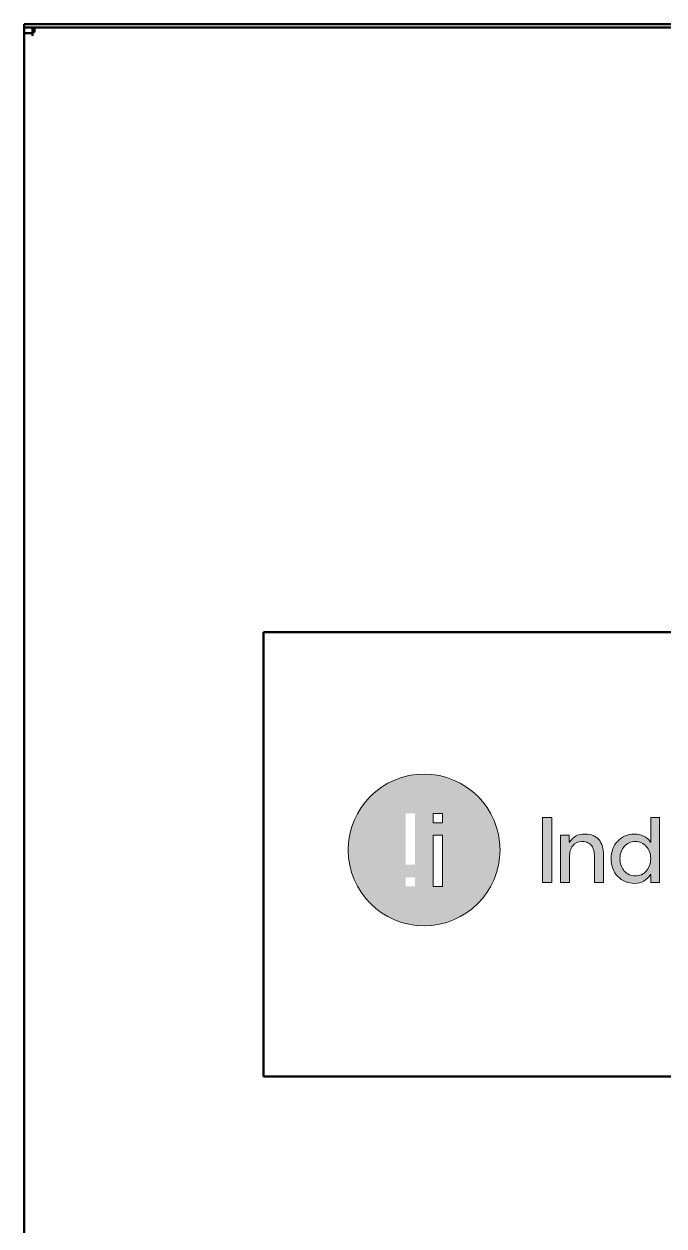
# Model space of a CAD drawing. Header units: millimetres. Extents: x 0 to 96, y -13 to 160.
# Drawn here: x 0 to 23.05, y 116.66 to 160 of the extents above; entities that cross this region are included whole.
import ezdxf

# ---------------------------------------------------------------- set-up
doc = ezdxf.new("R2010")
doc.units = ezdxf.units.MM
doc.layers.add('Visible (ANSI)', color=7, linetype='Continuous', lineweight=50)

msp = doc.modelspace()

# ---------------------------------------------------------------- hatches: boundary and pattern name
at = {"linetype": 'ByBlock', "lineweight": 18}
h = msp.add_hatch(color=0, dxfattribs=at)
h.dxf.hatch_style = 1
edge = h.paths.add_edge_path()
edge.add_spline(control_points=[(14.412, 132.953), (12.902, 132.953), (11.678, 131.729), (11.678, 130.218), (11.678, 128.708), (12.902, 127.484), (14.412, 127.484), (15.923, 127.484), (17.147, 128.708), (17.147, 130.218), (17.147, 131.729), (15.923, 132.953), (14.412, 132.953)], knot_values=[0, 0, 0, 0, 1, 1, 1, 2, 2, 2, 3, 3, 3, 4, 4, 4, 4], degree=3, periodic=0)
h.paths.add_polyline_path([(15.075, 131.201), (14.743, 131.201), (14.743, 131.533), (15.075, 131.533)], flags=16)
h.paths.add_polyline_path([(15.075, 128.903), (14.743, 128.903), (14.743, 130.755), (15.075, 130.755)], flags=16)
h.paths.add_polyline_path([(14.082, 129.682), (13.751, 129.682), (13.751, 131.533), (14.082, 131.533)], flags=16)
h.paths.add_polyline_path([(14.082, 128.903), (13.751, 128.903), (13.751, 129.235), (14.082, 129.235)], flags=16)
h = msp.add_hatch(color=0, dxfattribs=at)
h.dxf.hatch_style = 1
h.paths.add_polyline_path([(19.014, 131.388), (18.683, 131.388), (18.683, 129.049), (19.014, 129.049)])
h = msp.add_hatch(color=0, dxfattribs=at)
h.dxf.hatch_style = 1
edge = h.paths.add_edge_path()
edge.add_spline(control_points=[(22.899, 129.048), (22.899, 129.048), (22.899, 131.388), (22.899, 131.388)], knot_values=[16, 16, 16, 16, 17, 17, 17, 17], degree=3, periodic=0)
edge.add_spline(control_points=[(22.899, 131.388), (22.899, 131.388), (22.576, 131.388), (22.576, 131.388)], knot_values=[15.00001, 15.00001, 15.00001, 15.00001, 16, 16, 16, 16], degree=3, periodic=0)
edge.add_spline(control_points=[(22.576, 131.388), (22.576, 131.388), (22.576, 130.647), (22.576, 130.517)], knot_values=[14.088223, 14.088223, 14.088223, 14.088223, 14.99999, 14.99999, 14.99999, 14.99999], degree=3, periodic=0)
edge.add_spline(control_points=[(22.576, 130.517), (22.576, 130.504), (22.576, 130.497), (22.576, 130.497)], knot_values=[14.00001, 14.00001, 14.00001, 14.00001, 14.088223, 14.088223, 14.088223, 14.088223], degree=3, periodic=0)
edge.add_line((22.576, 130.497), (22.567, 130.497))
edge.add_spline(control_points=[(22.567, 130.497), (22.504, 130.595), (22.423, 130.668), (22.321, 130.717)], knot_values=[12, 12, 12, 12, 13, 13, 13, 13], degree=3, periodic=0)
edge.add_spline(control_points=[(22.321, 130.717), (22.221, 130.766), (22.11, 130.79), (21.989, 130.79)], knot_values=[11, 11, 11, 11, 12, 12, 12, 12], degree=3, periodic=0)
edge.add_spline(control_points=[(21.989, 130.79), (21.869, 130.79), (21.758, 130.768), (21.655, 130.724)], knot_values=[10, 10, 10, 10, 11, 11, 11, 11], degree=3, periodic=0)
edge.add_spline(control_points=[(21.655, 130.724), (21.552, 130.679), (21.463, 130.618), (21.389, 130.539)], knot_values=[9, 9, 9, 9, 10, 10, 10, 10], degree=3, periodic=0)
edge.add_spline(control_points=[(21.389, 130.539), (21.313, 130.462), (21.255, 130.369), (21.211, 130.261)], knot_values=[8, 8, 8, 8, 9, 9, 9, 9], degree=3, periodic=0)
edge.add_spline(control_points=[(21.211, 130.261), (21.168, 130.152), (21.147, 130.033), (21.147, 129.902)], knot_values=[7, 7, 7, 7, 8, 8, 8, 8], degree=3, periodic=0)
edge.add_spline(control_points=[(21.147, 129.902), (21.147, 129.773), (21.168, 129.653), (21.211, 129.544)], knot_values=[6, 6, 6, 6, 7, 7, 7, 7], degree=3, periodic=0)
edge.add_spline(control_points=[(21.211, 129.544), (21.255, 129.434), (21.314, 129.34), (21.39, 129.263)], knot_values=[5, 5, 5, 5, 6, 6, 6, 6], degree=3, periodic=0)
edge.add_spline(control_points=[(21.39, 129.263), (21.466, 129.184), (21.555, 129.123), (21.658, 129.078)], knot_values=[4, 4, 4, 4, 5, 5, 5, 5], degree=3, periodic=0)
edge.add_spline(control_points=[(21.658, 129.078), (21.761, 129.034), (21.872, 129.012), (21.992, 129.012)], knot_values=[3, 3, 3, 3, 4, 4, 4, 4], degree=3, periodic=0)
edge.add_spline(control_points=[(21.992, 129.012), (22.122, 129.012), (22.233, 129.039), (22.326, 129.093)], knot_values=[2, 2, 2, 2, 3, 3, 3, 3], degree=3, periodic=0)
edge.add_spline(control_points=[(22.326, 129.093), (22.419, 129.147), (22.5, 129.229), (22.571, 129.337)], knot_values=[1, 1, 1, 1, 2, 2, 2, 2], degree=3, periodic=0)
edge.add_line((22.571, 129.337), (22.579, 129.337))
edge.add_line((22.579, 129.337), (22.579, 129.195))
edge.add_spline(control_points=[(22.579, 129.258), (22.579, 129.173), (22.579, 129.048), (22.579, 129.048)], knot_values=[18.000018, 18.000018, 18.000018, 18.000018, 18.65736, 18.65736, 18.65736, 18.65736], degree=3, periodic=0)
edge.add_spline(control_points=[(22.579, 129.048), (22.579, 129.048), (22.899, 129.048), (22.899, 129.048)], knot_values=[17, 17, 17, 17, 17.999982, 17.999982, 17.999982, 17.999982], degree=3, periodic=0)
edge = h.paths.add_edge_path(flags=16)
edge.add_spline(control_points=[(22.535, 130.152), (22.562, 130.076), (22.576, 129.993), (22.576, 129.902), (22.576, 129.811), (22.562, 129.729), (22.535, 129.653)], knot_values=[3, 3, 3, 3, 4, 4, 4, 5, 5, 5, 5], degree=3, periodic=0)
edge.add_spline(control_points=[(22.535, 129.653), (22.506, 129.576), (22.467, 129.511), (22.417, 129.456)], knot_values=[2, 2, 2, 2, 3, 3, 3, 3], degree=3, periodic=0)
edge.add_spline(control_points=[(22.417, 129.456), (22.368, 129.4), (22.309, 129.357), (22.241, 129.326)], knot_values=[1, 1, 1, 1, 2, 2, 2, 2], degree=3, periodic=0)
edge.add_spline(control_points=[(22.241, 129.326), (22.174, 129.294), (22.101, 129.279), (22.021, 129.279)], knot_values=[0, 0, 0, 0, 1, 1, 1, 1], degree=3, periodic=0)
edge.add_spline(control_points=[(22.021, 129.279), (21.942, 129.279), (21.87, 129.294), (21.801, 129.326)], knot_values=[15, 15, 15, 15, 16, 16, 16, 16], degree=3, periodic=0)
edge.add_spline(control_points=[(21.801, 129.326), (21.733, 129.357), (21.674, 129.4), (21.626, 129.456)], knot_values=[14, 14, 14, 14, 15, 15, 15, 15], degree=3, periodic=0)
edge.add_spline(control_points=[(21.626, 129.456), (21.577, 129.511), (21.538, 129.576), (21.51, 129.653)], knot_values=[13, 13, 13, 13, 14, 14, 14, 14], degree=3, periodic=0)
edge.add_spline(control_points=[(21.51, 129.653), (21.483, 129.729), (21.468, 129.811), (21.468, 129.902), (21.468, 129.993), (21.483, 130.076), (21.51, 130.152)], knot_values=[11, 11, 11, 11, 12, 12, 12, 13, 13, 13, 13], degree=3, periodic=0)
edge.add_spline(control_points=[(21.51, 130.152), (21.538, 130.226), (21.577, 130.291), (21.626, 130.346)], knot_values=[10, 10, 10, 10, 11, 11, 11, 11], degree=3, periodic=0)
edge.add_spline(control_points=[(21.626, 130.346), (21.674, 130.402), (21.733, 130.444), (21.801, 130.474)], knot_values=[9, 9, 9, 9, 10, 10, 10, 10], degree=3, periodic=0)
edge.add_spline(control_points=[(21.801, 130.474), (21.87, 130.506), (21.942, 130.52), (22.021, 130.52)], knot_values=[8, 8, 8, 8, 9, 9, 9, 9], degree=3, periodic=0)
edge.add_spline(control_points=[(22.021, 130.52), (22.101, 130.52), (22.174, 130.506), (22.241, 130.474)], knot_values=[7, 7, 7, 7, 8, 8, 8, 8], degree=3, periodic=0)
edge.add_spline(control_points=[(22.241, 130.474), (22.309, 130.444), (22.368, 130.402), (22.417, 130.346)], knot_values=[6, 6, 6, 6, 7, 7, 7, 7], degree=3, periodic=0)
edge.add_spline(control_points=[(22.417, 130.346), (22.467, 130.291), (22.506, 130.226), (22.535, 130.152)], knot_values=[5, 5, 5, 5, 6, 6, 6, 6], degree=3, periodic=0)
h = msp.add_hatch(color=0, dxfattribs=at)
h.dxf.hatch_style = 1
edge = h.paths.add_edge_path()
edge.add_spline(control_points=[(19.651, 129.663), (19.651, 129.821), (19.651, 129.948), (19.651, 129.948), (19.651, 130.128), (19.69, 130.268), (19.766, 130.369)], knot_values=[17, 17, 17, 17, 17.375023, 17.375023, 17.375023, 18.375023, 18.375023, 18.375023, 18.375023], degree=3, periodic=0)
edge.add_spline(control_points=[(19.766, 130.369), (19.843, 130.47), (19.958, 130.52), (20.113, 130.52)], knot_values=[16, 16, 16, 16, 17, 17, 17, 17], degree=3, periodic=0)
edge.add_spline(control_points=[(20.113, 130.52), (20.193, 130.52), (20.261, 130.506), (20.315, 130.478)], knot_values=[15, 15, 15, 15, 16, 16, 16, 16], degree=3, periodic=0)
edge.add_spline(control_points=[(20.315, 130.478), (20.371, 130.45), (20.416, 130.411), (20.451, 130.363)], knot_values=[14, 14, 14, 14, 15, 15, 15, 15], degree=3, periodic=0)
edge.add_spline(control_points=[(20.451, 130.363), (20.486, 130.314), (20.511, 130.257), (20.527, 130.192)], knot_values=[13, 13, 13, 13, 14, 14, 14, 14], degree=3, periodic=0)
edge.add_spline(control_points=[(20.527, 130.192), (20.543, 130.127), (20.551, 130.057), (20.551, 129.984)], knot_values=[12, 12, 12, 12, 13, 13, 13, 13], degree=3, periodic=0)
edge.add_spline(control_points=[(20.551, 129.984), (20.551, 129.984), (20.551, 129.048), (20.551, 129.048), (20.551, 129.048), (20.551, 129.048), (20.551, 129.048)], knot_values=[10.99999, 10.99999, 10.99999, 10.99999, 11.99999, 11.99999, 11.99999, 12, 12, 12, 12], degree=3, periodic=0)
edge.add_spline(control_points=[(20.551, 129.048), (20.551, 129.048), (20.873, 129.048), (20.873, 129.048)], knot_values=[10.00001, 10.00001, 10.00001, 10.00001, 10.99999, 10.99999, 10.99999, 10.99999], degree=3, periodic=0)
edge.add_spline(control_points=[(20.873, 129.048), (20.873, 129.048), (20.873, 130.049), (20.873, 130.049)], knot_values=[9.00001, 9.00001, 9.00001, 9.00001, 9.99999, 9.99999, 9.99999, 9.99999], degree=3, periodic=0)
edge.add_spline(control_points=[(20.873, 130.049), (20.873, 130.155), (20.86, 130.254), (20.834, 130.345)], knot_values=[8, 8, 8, 8, 9, 9, 9, 9], degree=3, periodic=0)
edge.add_spline(control_points=[(20.834, 130.345), (20.808, 130.435), (20.768, 130.514), (20.714, 130.58)], knot_values=[7, 7, 7, 7, 8, 8, 8, 8], degree=3, periodic=0)
edge.add_spline(control_points=[(20.714, 130.58), (20.66, 130.646), (20.591, 130.697), (20.508, 130.735)], knot_values=[6, 6, 6, 6, 7, 7, 7, 7], degree=3, periodic=0)
edge.add_spline(control_points=[(20.508, 130.735), (20.424, 130.771), (20.326, 130.79), (20.213, 130.79)], knot_values=[5, 5, 5, 5, 6, 6, 6, 6], degree=3, periodic=0)
edge.add_spline(control_points=[(20.213, 130.79), (20.075, 130.79), (19.961, 130.764), (19.872, 130.712)], knot_values=[4, 4, 4, 4, 5, 5, 5, 5], degree=3, periodic=0)
edge.add_spline(control_points=[(19.872, 130.712), (19.783, 130.66), (19.711, 130.589), (19.654, 130.498)], knot_values=[3, 3, 3, 3, 4, 4, 4, 4], degree=3, periodic=0)
edge.add_spline(control_points=[(19.644, 130.498), (19.644, 130.498), (19.644, 130.755), (19.644, 130.755), (19.644, 130.755), (19.644, 130.755), (19.644, 130.755)], knot_values=[0.99999, 0.99999, 0.99999, 0.99999, 1.99998, 1.99998, 1.99998, 1.99999, 1.99999, 1.99999, 1.99999], degree=3, periodic=0)
edge.add_spline(control_points=[(19.644, 130.755), (19.644, 130.755), (19.329, 130.755), (19.329, 130.755)], knot_values=[0.00001, 0.00001, 0.00001, 0.00001, 0.99999, 0.99999, 0.99999, 0.99999], degree=3, periodic=0)
edge.add_spline(control_points=[(19.329, 130.755), (19.329, 130.755), (19.329, 130.514), (19.329, 130.214)], knot_values=[20.624977, 20.624977, 20.624977, 20.624977, 21, 21, 21, 21], degree=3, periodic=0)
edge.add_spline(control_points=[(19.329, 130.214), (19.329, 129.915), (19.329, 129.555), (19.329, 129.315)], knot_values=[20.249985, 20.249985, 20.249985, 20.249985, 20.624977, 20.624977, 20.624977, 20.624977], degree=3, periodic=0)
edge.add_spline(control_points=[(19.329, 129.315), (19.329, 129.255), (19.329, 129.202), (19.329, 129.16)], knot_values=[20.156237, 20.156237, 20.156237, 20.156237, 20.249985, 20.249985, 20.249985, 20.249985], degree=3, periodic=0)
edge.add_spline(control_points=[(19.329, 129.16), (19.329, 129.118), (19.329, 129.086), (19.329, 129.067)], knot_values=[20.062489, 20.062489, 20.062489, 20.062489, 20.156237, 20.156237, 20.156237, 20.156237], degree=3, periodic=0)
edge.add_spline(control_points=[(19.329, 129.048), (19.329, 129.048), (19.329, 129.048), (19.329, 129.048), (19.329, 129.048), (19.329, 129.048), (19.329, 129.048)], knot_values=[19.998037, 19.998037, 19.998037, 19.998037, 20.000468, 20.000468, 20.000468, 20.002431, 20.002431, 20.002431, 20.002431], degree=3, periodic=0)
edge.add_spline(control_points=[(19.343, 129.048), (19.356, 129.048), (19.378, 129.048), (19.404, 129.048)], knot_values=[19.687496, 19.687496, 19.687496, 19.687496, 19.874992, 19.874992, 19.874992, 19.874992], degree=3, periodic=0)
edge.add_spline(control_points=[(19.404, 129.048), (19.43, 129.048), (19.46, 129.048), (19.49, 129.048)], knot_values=[19.5, 19.5, 19.5, 19.5, 19.687496, 19.687496, 19.687496, 19.687496], degree=3, periodic=0)
edge.add_spline(control_points=[(19.49, 129.048), (19.52, 129.048), (19.55, 129.048), (19.576, 129.048)], knot_values=[19.312504, 19.312504, 19.312504, 19.312504, 19.5, 19.5, 19.5, 19.5], degree=3, periodic=0)
edge.add_spline(control_points=[(19.576, 129.048), (19.602, 129.048), (19.624, 129.048), (19.637, 129.048)], knot_values=[19.125007, 19.125007, 19.125007, 19.125007, 19.312504, 19.312504, 19.312504, 19.312504], degree=3, periodic=0)
edge.add_spline(control_points=[(19.651, 129.048), (19.651, 129.048), (19.651, 129.048), (19.651, 129.048), (19.651, 129.048), (19.651, 129.048), (19.651, 129.048)], knot_values=[18.999033, 18.999033, 18.999033, 18.999033, 19.003926, 19.003926, 19.003926, 19.004893, 19.004893, 19.004893, 19.004893], degree=3, periodic=0)
edge.add_spline(control_points=[(19.651, 129.058), (19.651, 129.068), (19.651, 129.085), (19.651, 129.107)], knot_values=[18.843763, 18.843763, 18.843763, 18.843763, 18.937511, 18.937511, 18.937511, 18.937511], degree=3, periodic=0)
edge.add_spline(control_points=[(19.651, 129.107), (19.651, 129.129), (19.651, 129.157), (19.651, 129.189)], knot_values=[18.750015, 18.750015, 18.750015, 18.750015, 18.843763, 18.843763, 18.843763, 18.843763], degree=3, periodic=0)
edge.add_spline(control_points=[(19.651, 129.189), (19.651, 129.315), (19.651, 129.505), (19.651, 129.663)], knot_values=[18.375023, 18.375023, 18.375023, 18.375023, 18.750015, 18.750015, 18.750015, 18.750015], degree=3, periodic=0)

# ---------------------------------------------------------------- linework, layer by layer
at = {"color": 0, "linetype": 'ByBlock', "lineweight": 18}
for p, q in [((22.576, 130.497), (22.567, 130.497)), ((22.576, 130.497), (22.576, 130.535)), ((22.579, 129.337), (22.571, 129.337)), ((22.579, 129.337), (22.579, 129.195))]:
    msp.add_line(p, q, dxfattribs=at)
for points in [[(15.075, 131.201), (14.743, 131.201), (14.743, 131.533), (15.075, 131.533), (15.075, 131.201)], [(18.683, 131.388), (19.014, 131.388), (19.014, 129.049), (18.683, 129.049), (18.683, 131.388)], [(15.075, 128.903), (14.743, 128.903), (14.743, 130.755), (15.075, 130.755), (15.075, 128.903)]]:
    msp.add_lwpolyline(points, dxfattribs=at)
for points, knots in [([(14.412, 132.953), (12.902, 132.953), (11.678, 131.729), (11.678, 130.218), (11.678, 128.708), (12.902, 127.484), (14.412, 127.484), (15.923, 127.484), (17.147, 128.708), (17.147, 130.218), (17.147, 131.729), (15.923, 132.953), (14.412, 132.953)], [0, 0, 0, 0, 1, 1, 1, 2, 2, 2, 3, 3, 3, 4, 4, 4, 4]), ([(19.329, 130.755), (19.329, 130.755), (19.644, 130.755), (19.644, 130.755), (19.644, 130.755), (19.644, 130.498), (19.644, 130.498), (19.644, 130.498), (19.654, 130.498), (19.654, 130.498), (19.711, 130.589), (19.783, 130.66), (19.872, 130.712), (19.961, 130.764), (20.075, 130.79), (20.213, 130.79), (20.326, 130.79), (20.424, 130.771), (20.508, 130.735), (20.591, 130.697), (20.66, 130.646), (20.714, 130.58), (20.768, 130.514), (20.808, 130.435), (20.834, 130.345), (20.86, 130.254), (20.873, 130.155), (20.873, 130.049), (20.873, 130.049), (20.873, 129.048), (20.873, 129.048), (20.873, 129.048), (20.551, 129.048), (20.551, 129.048), (20.551, 129.048), (20.551, 129.984), (20.551, 129.984), (20.551, 130.057), (20.543, 130.127), (20.527, 130.192), (20.511, 130.257), (20.486, 130.314), (20.451, 130.363), (20.416, 130.411), (20.371, 130.45), (20.315, 130.478), (20.261, 130.506), (20.193, 130.52), (20.113, 130.52), (19.958, 130.52), (19.843, 130.47), (19.766, 130.369), (19.69, 130.268), (19.651, 130.128), (19.651, 129.948), (19.651, 129.948), (19.651, 129.048), (19.651, 129.048), (19.651, 129.048), (19.329, 129.048), (19.329, 129.048), (19.329, 129.048), (19.329, 130.755), (19.329, 130.755)], [0, 0, 0, 0, 1, 1, 1, 2, 2, 2, 3, 3, 3, 4, 4, 4, 5, 5, 5, 6, 6, 6, 7, 7, 7, 8, 8, 8, 9, 9, 9, 10, 10, 10, 11, 11, 11, 12, 12, 12, 13, 13, 13, 14, 14, 14, 15, 15, 15, 16, 16, 16, 17, 17, 17, 18, 18, 18, 19, 19, 19, 20, 20, 20, 21, 21, 21, 21]), ([(21.655, 130.724), (21.758, 130.768), (21.869, 130.79), (21.989, 130.79), (22.11, 130.79), (22.221, 130.766), (22.321, 130.717)], [10, 10, 10, 10, 11, 11, 11, 12, 12, 12, 12]), ([(22.241, 130.474), (22.174, 130.506), (22.101, 130.52), (22.021, 130.52), (21.942, 130.52), (21.87, 130.506), (21.801, 130.474)], [7, 7, 7, 7, 8, 8, 8, 9, 9, 9, 9]), ([(21.211, 129.544), (21.168, 129.653), (21.147, 129.773), (21.147, 129.902), (21.147, 130.033), (21.168, 130.152), (21.211, 130.261)], [6, 6, 6, 6, 7, 7, 7, 8, 8, 8, 8]), ([(21.51, 130.152), (21.483, 130.076), (21.468, 129.993), (21.468, 129.902), (21.468, 129.811), (21.483, 129.729), (21.51, 129.653)], [11, 11, 11, 11, 12, 12, 12, 13, 13, 13, 13]), ([(22.535, 129.653), (22.562, 129.729), (22.576, 129.811), (22.576, 129.902), (22.576, 129.993), (22.562, 130.076), (22.535, 130.152)], [3, 3, 3, 3, 4, 4, 4, 5, 5, 5, 5]), ([(22.326, 129.093), (22.233, 129.039), (22.122, 129.012), (21.992, 129.012), (21.872, 129.012), (21.761, 129.034), (21.658, 129.078)], [2, 2, 2, 2, 3, 3, 3, 4, 4, 4, 4])]:
    msp.add_open_spline(points, degree=3, knots=knots, dxfattribs=at)
for points in [[(22.576, 130.497), (22.576, 130.497), (22.576, 131.388), (22.576, 131.388)], [(22.576, 131.388), (22.576, 131.388), (22.899, 131.388), (22.899, 131.388)], [(22.899, 131.388), (22.899, 131.388), (22.899, 129.048), (22.899, 129.048)], [(21.211, 130.261), (21.255, 130.369), (21.313, 130.462), (21.389, 130.539)], [(21.389, 130.539), (21.463, 130.618), (21.552, 130.679), (21.655, 130.724)], [(21.801, 130.474), (21.733, 130.444), (21.674, 130.402), (21.626, 130.346)], [(22.417, 130.346), (22.368, 130.402), (22.309, 130.444), (22.241, 130.474)], [(22.321, 130.717), (22.423, 130.668), (22.504, 130.595), (22.567, 130.497)], [(22.567, 130.497), (22.567, 130.497), (22.576, 130.497), (22.576, 130.497)], [(21.626, 130.346), (21.577, 130.291), (21.538, 130.226), (21.51, 130.152)], [(22.535, 130.152), (22.506, 130.226), (22.467, 130.291), (22.417, 130.346)], [(21.51, 129.653), (21.538, 129.576), (21.577, 129.511), (21.626, 129.456)], [(22.417, 129.456), (22.467, 129.511), (22.506, 129.576), (22.535, 129.653)], [(21.39, 129.263), (21.314, 129.34), (21.255, 129.434), (21.211, 129.544)], [(21.658, 129.078), (21.555, 129.123), (21.466, 129.184), (21.39, 129.263)], [(21.626, 129.456), (21.674, 129.4), (21.733, 129.357), (21.801, 129.326)], [(21.801, 129.326), (21.87, 129.294), (21.942, 129.279), (22.021, 129.279)], [(22.021, 129.279), (22.101, 129.279), (22.174, 129.294), (22.241, 129.326)], [(22.241, 129.326), (22.309, 129.357), (22.368, 129.4), (22.417, 129.456)], [(22.571, 129.337), (22.5, 129.229), (22.419, 129.147), (22.326, 129.093)], [(22.579, 129.337), (22.579, 129.337), (22.571, 129.337), (22.571, 129.337)], [(22.579, 129.048), (22.579, 129.048), (22.579, 129.337), (22.579, 129.337)], [(22.899, 129.048), (22.899, 129.048), (22.579, 129.048), (22.579, 129.048)]]:
    msp.add_open_spline(points, degree=3, dxfattribs=at)
at = {"layer": 'Visible (ANSI)'}
for p, q in [((0, 159.999), (0.634, 159.999)), ((0, 159.999), (0, 159.878)), ((0.634, 159.999), (95.166, 159.999)), ((0.305, 159.878), (0, 159.878)), ((0, 159.669), (0, 159.878)), ((0, 159.669), (0.305, 159.669)), ((0, 10.358), (0, 159.669)), ((0.305, 159.849), (0.305, 159.878)), ((0.305, 159.878), (47.477, 159.878)), ((0.305, 159.849), (0.381, 159.849)), ((0.305, 159.711), (0.305, 159.849)), ((0.305, 159.711), (0.305, 159.702)), ((0.381, 159.711), (0.305, 159.711)), ((0.305, 159.669), (0.305, 159.702)), ((0.381, 159.702), (0.305, 159.702)), ((0.305, 159.669), (0.305, 159.573)), ((0.381, 159.702), (0.381, 159.849)), ((8.624, 122.049), (8.624, 138.069)), ((8.624, 138.069), (39.156, 138.069)), ((39.156, 122.049), (8.624, 122.049))]:
    msp.add_line(p, q, dxfattribs=at)

doc.saveas('drawing.dxf')
